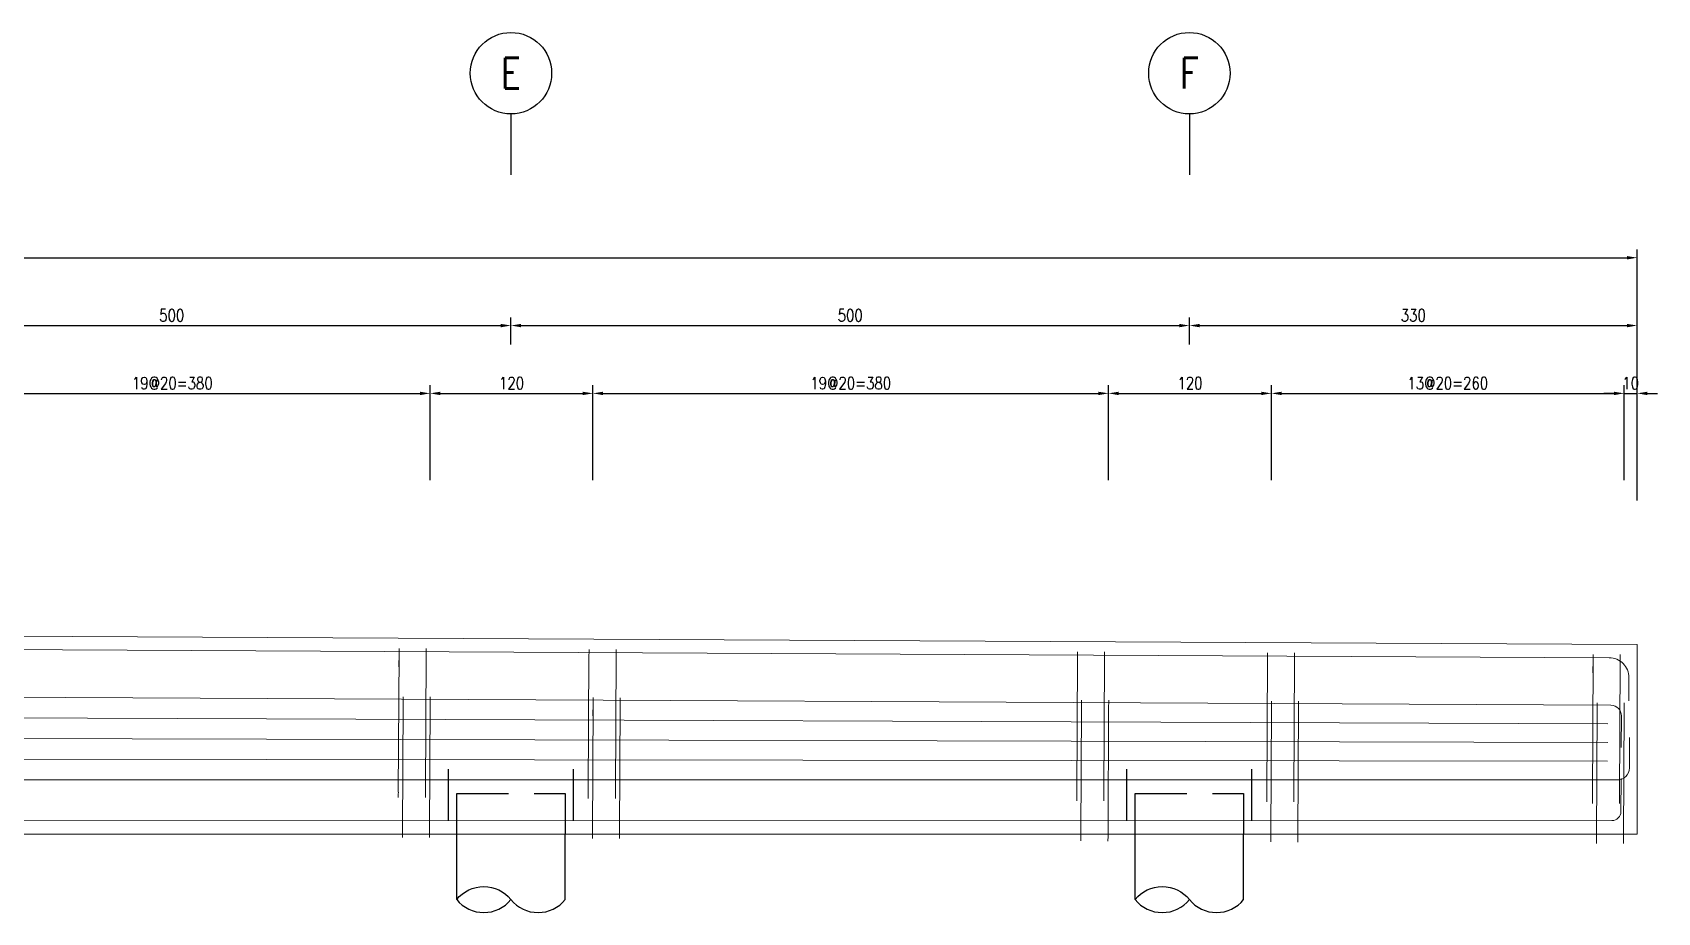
# Model space of a CAD drawing. Extents: x -4754 to 4976, y -19960 to 3841.
# Drawn here: x 1532 to 2730, y -7857 to -7209 of the extents above; entities that cross this region are included whole.
import ezdxf
from ezdxf.enums import TextEntityAlignment as Align

# ---------------------------------------------------------------- set-up
doc = ezdxf.new("R2010")
doc.units = 0
doc.header["$LTSCALE"] = 3
doc.linetypes.add('DASHED', pattern=[19.05, 12.7, -6.35])
doc.layers.get('0').update_dxf_attribs({"linetype": 'CONTINUOUS'})
doc.layers.add('HB_0', color=7, linetype='CONTINUOUS', transparency=0.5)
doc.layers.add('HB_DIM', color=1, linetype='CONTINUOUS')
doc.layers.add('鋼筋', color=3, linetype='CONTINUOUS')
doc.styles.get("Standard").update_dxf_attribs({"font": 'ROMANS.shx', "width": 0.8, "bigfont": 'chineset.shx'})
doc.dimstyles.new('30', dxfattribs={"dimscale": 3, "dimtxt": 3, "dimasz": 2.5, "dimexe": 2, "dimexo": 2, "dimgap": 1, "dimtad": 1, "dimdsep": 46, "dimtxsty": 'Standard', "dimcen": 0, "dimclrd": 256, "dimclre": 256, "dimclrt": 2, "dimadec": 0, "dimazin": 0, "dimtfac": 1, "dimtix": 1, "dimtmove": 2, "dimatfit": 3, "dimfxl": 1, "dimtolj": 1, "dimtzin": 0, "dimarcsym": 0})

# ---------------------------------------------------------------- blocks, each defined once
blk = doc.blocks.new('pile_vertical')
at = {"color": 252, "linetype": 'DASHED'}
for p, q in [((-46, 10), (-46, 50)), ((46, 10), (46, 50))]:
    blk.add_line(p, q, dxfattribs=at)
at = {"linetype": 'Continuous'}
for p, q in [((-40, -48.1), (-40, 0)), ((40, -48.1), (40, 0))]:
    blk.add_line(p, q, dxfattribs=at)
at = {"color": 252, "linetype": 'DASHED'}
blk.add_lwpolyline([(-40, 0), (-40, 30), (40, 30), (40, 0)], dxfattribs=at)
at = {"linetype": 'Continuous'}
for points in [[(-40, -48.1, -0.48), (0, -48.1, 0.48), (40, -48.1, 0.48)], [(-40, -48.1, 0.48), (0, -48.1, 0.48)]]:
    blk.add_lwpolyline(points, format="xyb", dxfattribs=at)
blk = doc.blocks.new('line_guide')
at = {"color": 4, "linetype": 'Continuous'}
blk.add_line((0, 0), (0, -45), dxfattribs=at)
blk.add_circle((0, 30), 30, dxfattribs=at)
at = {"color": 4, "linetype": 'Continuous', "width": 0.8}
blk.add_attdef('A', text='', height=22.5, dxfattribs=at).set_placement((0, 30), align=Align.MIDDLE)
blk = doc.blocks.new('*D278')
at = {"layer": 'HB_DIM', "linetype": 'Continuous', "lineweight": -2}
for p, q in [((1445, -7538.8), (1445, -7468.8)), ((1825, -7538.8), (1825, -7468.8)), ((1452.5, -7474.8), (1817.5, -7474.8))]:
    blk.add_line(p, q, dxfattribs=at)
at = {"layer": 'HB_DIM'}
for points in [[(1452.5, -7473.6), (1452.5, -7476.1), (1445, -7474.8)], [(1817.5, -7476.1), (1817.5, -7473.6), (1825, -7474.8)]]:
    blk.add_solid(points, dxfattribs=at)
at = {"layer": 'HB_DIM', "color": 2, "linetype": 'Continuous', "insert": (1635, -7467.3), "char_height": 9, "attachment_point": 5, "rotation": 0}
blk.add_mtext('\\A1;19@20=380', dxfattribs=at)
blk = doc.blocks.new('*D279')
at = {"layer": 'HB_DIM', "linetype": 'Continuous', "lineweight": -2}
for p, q in [((1825, -7538.8), (1825, -7468.8)), ((1945, -7538.8), (1945, -7468.8)), ((1832.5, -7474.8), (1937.5, -7474.8))]:
    blk.add_line(p, q, dxfattribs=at)
at = {"layer": 'HB_DIM'}
for points in [[(1832.5, -7473.6), (1832.5, -7476.1), (1825, -7474.8)], [(1937.5, -7476.1), (1937.5, -7473.6), (1945, -7474.8)]]:
    blk.add_solid(points, dxfattribs=at)
at = {"layer": 'HB_DIM', "color": 2, "linetype": 'Continuous', "insert": (1885, -7467.3), "char_height": 9, "attachment_point": 5, "rotation": 0}
blk.add_mtext('\\A1;120', dxfattribs=at)
blk = doc.blocks.new('*D280')
at = {"layer": 'HB_DIM', "linetype": 'Continuous', "lineweight": -2}
for p, q in [((1945, -7538.8), (1945, -7468.8)), ((2325, -7538.8), (2325, -7468.8)), ((1952.5, -7474.8), (2317.5, -7474.8))]:
    blk.add_line(p, q, dxfattribs=at)
at = {"layer": 'HB_DIM'}
for points in [[(1952.5, -7473.6), (1952.5, -7476.1), (1945, -7474.8)], [(2317.5, -7476.1), (2317.5, -7473.6), (2325, -7474.8)]]:
    blk.add_solid(points, dxfattribs=at)
at = {"layer": 'HB_DIM', "color": 2, "linetype": 'Continuous', "insert": (2135, -7467.3), "char_height": 9, "attachment_point": 5, "rotation": 0}
blk.add_mtext('\\A1;19@20=380', dxfattribs=at)
blk = doc.blocks.new('*D281')
at = {"layer": 'HB_DIM', "linetype": 'Continuous', "lineweight": -2}
for p, q in [((2325, -7538.8), (2325, -7468.8)), ((2445, -7538.8), (2445, -7468.8)), ((2332.5, -7474.8), (2437.5, -7474.8))]:
    blk.add_line(p, q, dxfattribs=at)
at = {"layer": 'HB_DIM'}
for points in [[(2332.5, -7473.6), (2332.5, -7476.1), (2325, -7474.8)], [(2437.5, -7476.1), (2437.5, -7473.6), (2445, -7474.8)]]:
    blk.add_solid(points, dxfattribs=at)
at = {"layer": 'HB_DIM', "color": 2, "linetype": 'Continuous', "insert": (2385, -7467.3), "char_height": 9, "attachment_point": 5, "rotation": 0}
blk.add_mtext('\\A1;120', dxfattribs=at)
blk = doc.blocks.new('*D282')
at = {"layer": 'HB_DIM', "linetype": 'Continuous', "lineweight": -2}
for p, q in [((2445, -7538.8), (2445, -7468.8)), ((2705, -7538.8), (2705, -7468.8)), ((2452.5, -7474.8), (2697.5, -7474.8))]:
    blk.add_line(p, q, dxfattribs=at)
at = {"layer": 'HB_DIM'}
for points in [[(2452.5, -7473.6), (2452.5, -7476.1), (2445, -7474.8)], [(2697.5, -7476.1), (2697.5, -7473.6), (2705, -7474.8)]]:
    blk.add_solid(points, dxfattribs=at)
at = {"layer": 'HB_DIM', "color": 2, "linetype": 'Continuous', "insert": (2575, -7467.3), "char_height": 9, "attachment_point": 5, "rotation": 0}
blk.add_mtext('\\A1;13@20=260', dxfattribs=at)
blk = doc.blocks.new('*D283')
at = {"layer": 'HB_DIM', "linetype": 'Continuous', "lineweight": -2}
for p, q in [((2705, -7538.8), (2705, -7468.8)), ((2714.6, -7538.8), (2714.6, -7468.8)), ((2697.5, -7474.8), (2690, -7474.8)), ((2705, -7474.8), (2714.6, -7474.8)), ((2722.1, -7474.8), (2729.6, -7474.8))]:
    blk.add_line(p, q, dxfattribs=at)
at = {"layer": 'HB_DIM'}
for points in [[(2697.5, -7476.1), (2697.5, -7473.6), (2705, -7474.8)], [(2722.1, -7473.6), (2722.1, -7476.1), (2714.6, -7474.8)]]:
    blk.add_solid(points, dxfattribs=at)
at = {"layer": 'HB_DIM', "color": 2, "linetype": 'Continuous', "insert": (2709.8, -7467.3), "char_height": 9, "attachment_point": 5, "rotation": 0}
blk.add_mtext('\\A1;10', dxfattribs=at)
blk = doc.blocks.new('*D284')
at = {"layer": 'HB_DIM', "linetype": 'Continuous', "lineweight": -2}
for p, q in [((-265.4, -7538.8), (-265.4, -7368.8)), ((-257.9, -7374.8), (2707.1, -7374.8)), ((2714.6, -7553.8), (2714.6, -7368.8))]:
    blk.add_line(p, q, dxfattribs=at)
at = {"layer": 'HB_DIM'}
for points in [[(-257.9, -7373.6), (-257.9, -7376.1), (-265.4, -7374.8)], [(2707.1, -7376.1), (2707.1, -7373.6), (2714.6, -7374.8)]]:
    blk.add_solid(points, dxfattribs=at)
at = {"layer": 'HB_DIM', "color": 2, "linetype": 'Continuous', "insert": (1224.6, -7367.3), "char_height": 9, "attachment_point": 5, "rotation": 0}
blk.add_mtext('\\A1;2980', dxfattribs=at)
blk = doc.blocks.new('*D289')
at = {"layer": 'HB_DIM', "linetype": 'Continuous', "lineweight": -2}
for p, q in [((1384.6, -7438.8), (1384.6, -7418.8)), ((1392.1, -7424.8), (1877.1, -7424.8)), ((1884.6, -7438.8), (1884.6, -7418.8))]:
    blk.add_line(p, q, dxfattribs=at)
at = {"layer": 'HB_DIM'}
for points in [[(1392.1, -7423.6), (1392.1, -7426.1), (1384.6, -7424.8)], [(1877.1, -7426.1), (1877.1, -7423.6), (1884.6, -7424.8)]]:
    blk.add_solid(points, dxfattribs=at)
at = {"layer": 'HB_DIM', "color": 2, "linetype": 'Continuous', "insert": (1634.6, -7417.3), "char_height": 9, "attachment_point": 5, "rotation": 0}
blk.add_mtext('\\A1;500', dxfattribs=at)
blk = doc.blocks.new('*D290')
at = {"layer": 'HB_DIM', "linetype": 'Continuous', "lineweight": -2}
for p, q in [((1884.6, -7438.8), (1884.6, -7418.8)), ((1892.1, -7424.8), (2377.1, -7424.8)), ((2384.6, -7438.8), (2384.6, -7418.8))]:
    blk.add_line(p, q, dxfattribs=at)
at = {"layer": 'HB_DIM'}
for points in [[(1892.1, -7423.6), (1892.1, -7426.1), (1884.6, -7424.8)], [(2377.1, -7426.1), (2377.1, -7423.6), (2384.6, -7424.8)]]:
    blk.add_solid(points, dxfattribs=at)
at = {"layer": 'HB_DIM', "color": 2, "linetype": 'Continuous', "insert": (2134.6, -7417.3), "char_height": 9, "attachment_point": 5, "rotation": 0}
blk.add_mtext('\\A1;500', dxfattribs=at)
blk = doc.blocks.new('*D291')
at = {"layer": 'HB_DIM', "linetype": 'Continuous', "lineweight": -2}
for p, q in [((2384.6, -7438.8), (2384.6, -7418.8)), ((2392.1, -7424.8), (2707.1, -7424.8)), ((2714.6, -7538.8), (2714.6, -7418.8))]:
    blk.add_line(p, q, dxfattribs=at)
at = {"layer": 'HB_DIM'}
for points in [[(2392.1, -7423.6), (2392.1, -7426.1), (2384.6, -7424.8)], [(2707.1, -7426.1), (2707.1, -7423.6), (2714.6, -7424.8)]]:
    blk.add_solid(points, dxfattribs=at)
at = {"layer": 'HB_DIM', "color": 2, "linetype": 'Continuous', "insert": (2549.6, -7417.3), "char_height": 9, "attachment_point": 5, "rotation": 0}
blk.add_mtext('\\A1;330', dxfattribs=at)

msp = doc.modelspace()

# ---------------------------------------------------------------- linework, layer by layer
at = {"layer": 'HB_0', "lineweight": 5}
msp.add_lwpolyline([(-265.427, -7799.802), (-265.427, -7644.802), (2714.573, -7659.802), (2714.573, -7799.802), (-265.427, -7799.802)], dxfattribs=at)
at = {"layer": '鋼筋', "lineweight": 5}
for p, q in [((-244.987, -7654.905, -84.5), (2694.033, -7669.698, -84.5)), ((-244.987, -7654.905, -68.8), (2694.033, -7669.698, -68.8)), ((-244.987, -7654.905, -53.1), (2694.033, -7669.698, -53.1)), ((-244.987, -7654.905, -37.4), (2694.033, -7669.698, -37.4)), ((-244.987, -7654.905, -21.7), (2694.033, -7669.698, -21.7)), ((-244.987, -7654.905, -6), (2694.033, -7669.698, -6)), ((-244.987, -7654.905, 9.7), (2694.033, -7669.698, 9.7)), ((-244.987, -7654.905, 25.4), (2694.033, -7669.698, 25.4)), ((-244.987, -7654.905, 41.1), (2694.033, -7669.698, 41.1)), ((-244.987, -7654.905, 56.8), (2694.033, -7669.698, 56.8)), ((-244.987, -7654.905, 72.5), (2694.033, -7669.698, 72.5)), ((1802.089, -7666.807, 80.905), (1801.576, -7768.666, 80.905)), ((1801.576, -7768.666, -80.905), (1802.089, -7666.807, -80.905)), ((1802.041, -7676.347, 72.955), (1802.089, -7666.807, 72.955)), ((1802.089, -7666.807, -72.955), (1802.041, -7676.347, -72.955)), ((1822.089, -7666.907, 80.905), (1821.576, -7768.767, 80.905)), ((1821.576, -7768.767, -80.905), (1822.089, -7666.907, -80.905)), ((1822.041, -7676.447, 72.955), (1822.089, -7666.907, 72.955)), ((1822.089, -7666.907, -72.955), (1822.041, -7676.447, -72.955)), ((1942.087, -7667.511, 80.905), (1941.575, -7769.371, 80.905)), ((1941.575, -7769.371, -80.905), (1942.087, -7667.511, -80.905)), ((1942.039, -7677.051, 72.955), (1942.087, -7667.511, 72.955)), ((1942.087, -7667.511, -72.955), (1942.039, -7677.051, -72.955)), ((1962.087, -7667.612, 80.905), (1961.574, -7769.471, 80.905)), ((1961.574, -7769.471, -80.905), (1962.087, -7667.612, -80.905)), ((1962.039, -7677.152, 72.955), (1962.087, -7667.612, 72.955)), ((1962.087, -7667.612, -72.955), (1962.039, -7677.152, -72.955)), ((2302.083, -7669.324, 80.905), (2301.57, -7771.183, 80.905)), ((2301.57, -7771.183, -80.905), (2302.083, -7669.324, -80.905)), ((2302.035, -7678.863, 72.955), (2302.083, -7669.324, 72.955)), ((2302.083, -7669.324, -72.955), (2302.035, -7678.863, -72.955)), ((2322.082, -7669.424, 80.905), (2321.57, -7771.284, 80.905)), ((2321.57, -7771.284, -80.905), (2322.082, -7669.424, -80.905)), ((2322.034, -7678.964, 72.955), (2322.082, -7669.424, 72.955)), ((2322.082, -7669.424, -72.955), (2322.034, -7678.964, -72.955)), ((2442.081, -7670.028, 80.905), (2441.568, -7771.888, 80.905)), ((2441.568, -7771.888, -80.905), (2442.081, -7670.028, -80.905)), ((2442.033, -7679.568, 72.955), (2442.081, -7670.028, 72.955)), ((2442.081, -7670.028, -72.955), (2442.033, -7679.568, -72.955)), ((2462.081, -7670.129, 80.905), (2461.568, -7771.988, 80.905)), ((2461.568, -7771.988, -80.905), (2462.081, -7670.129, -80.905)), ((2462.033, -7679.669, 72.955), (2462.081, -7670.129, 72.955)), ((2462.081, -7670.129, -72.955), (2462.033, -7679.669, -72.955)), ((2682.078, -7671.236, 80.905), (2681.565, -7773.096, 80.905)), ((2681.565, -7773.096, -80.905), (2682.078, -7671.236, -80.905)), ((2682.03, -7680.776, 72.955), (2682.078, -7671.236, 72.955)), ((2682.078, -7671.236, -72.955), (2682.03, -7680.776, -72.955)), ((2702.078, -7671.337, 80.905), (2701.565, -7773.196, 80.905)), ((2701.565, -7773.196, -80.905), (2702.078, -7671.337, -80.905)), ((2702.03, -7680.877, 72.955), (2702.078, -7671.337, 72.955)), ((2702.078, -7671.337, -72.955), (2702.03, -7680.877, -72.955)), ((2708.45, -7684.261, -84.5), (2708.364, -7701.381, -84.5)), ((2708.45, -7684.261, -68.8), (2708.364, -7701.381, -68.8)), ((2708.45, -7684.261, -53.1), (2708.364, -7701.381, -53.1)), ((2708.45, -7684.261, -37.4), (2708.364, -7701.381, -37.4)), ((2708.45, -7684.261, -21.7), (2708.364, -7701.381, -21.7)), ((2708.45, -7684.261, -6), (2708.364, -7701.381, -6)), ((2708.45, -7684.261, 9.7), (2708.364, -7701.381, 9.7)), ((2708.45, -7684.261, 25.4), (2708.364, -7701.381, 25.4)), ((2708.45, -7684.261, 41.1), (2708.364, -7701.381, 41.1)), ((2708.45, -7684.261, 56.8), (2708.364, -7701.381, 56.8)), ((2708.45, -7684.261, 72.5), (2708.364, -7701.381, 72.5)), ((-245.103, -7689.902, -84.5), (2695.282, -7704.703, -84.5)), ((-245.103, -7689.902, -67.6), (2695.282, -7704.703, -67.6)), ((-245.103, -7689.902, -50.7), (2695.282, -7704.703, -50.7)), ((-245.103, -7689.902, -33.8), (2695.282, -7704.703, -33.8)), ((-245.103, -7689.902, -16.9), (2695.282, -7704.703, -16.9)), ((-245.103, -7689.902), (2695.282, -7704.703)), ((-245.103, -7689.902, 16.9), (2695.282, -7704.703, 16.9)), ((-245.103, -7689.902, 33.8), (2695.282, -7704.703, 33.8)), ((-245.103, -7689.902, 50.7), (2695.282, -7704.703, 50.7)), ((-245.103, -7689.902, 67.6), (2695.282, -7704.703, 67.6)), ((-245.103, -7689.902, 84.5), (2695.282, -7704.703, 84.5)), ((-242.961, -7707.406, -84.5), (2692.983, -7718.449, -84.5)), ((-242.961, -7707.406, 84.5), (2692.983, -7718.449, 84.5)), ((1805.09, -7702.354, 86.405), (1804.608, -7798.212, 86.405)), ((1804.608, -7798.212, -86.405), (1805.09, -7702.354, -86.405)), ((1805.042, -7711.894, 78.455), (1805.09, -7702.354, 78.455)), ((1805.09, -7702.354, -78.455), (1805.042, -7711.894, -78.455)), ((1825.09, -7702.455, 86.405), (1824.607, -7798.312, 86.405)), ((1824.607, -7798.312, -86.405), (1825.09, -7702.455, -86.405)), ((1825.042, -7711.995, 78.455), (1825.09, -7702.455, 78.455)), ((1825.09, -7702.455, -78.455), (1825.042, -7711.995, -78.455)), ((1945.088, -7703.059, 86.405), (1944.606, -7798.916, 86.405)), ((1944.606, -7798.916, -86.405), (1945.088, -7703.059, -86.405)), ((1945.04, -7712.599, 78.455), (1945.088, -7703.059, 78.455)), ((1945.088, -7703.059, -78.455), (1945.04, -7712.599, -78.455)), ((1965.088, -7703.159, 86.405), (1964.606, -7799.017, 86.405)), ((1964.606, -7799.017, -86.405), (1965.088, -7703.159, -86.405)), ((1965.04, -7712.699, 78.455), (1965.088, -7703.159, 78.455)), ((1965.088, -7703.159, -78.455), (1965.04, -7712.699, -78.455)), ((2305.084, -7704.871, 86.405), (2304.601, -7800.728, 86.405)), ((2304.601, -7800.728, -86.405), (2305.084, -7704.871, -86.405)), ((2305.036, -7714.411, 78.455), (2305.084, -7704.871, 78.455)), ((2305.084, -7704.871, -78.455), (2305.036, -7714.411, -78.455)), ((2325.084, -7704.971, 86.405), (2324.601, -7800.829, 86.405)), ((2324.601, -7800.829, -86.405), (2325.084, -7704.971, -86.405)), ((2325.036, -7714.511, 78.455), (2325.084, -7704.971, 78.455)), ((2325.084, -7704.971, -78.455), (2325.036, -7714.511, -78.455)), ((2445.082, -7705.575, 86.405), (2444.6, -7801.433, 86.405)), ((2444.6, -7801.433, -86.405), (2445.082, -7705.575, -86.405)), ((2445.034, -7715.115, 78.455), (2445.082, -7705.575, 78.455)), ((2445.082, -7705.575, -78.455), (2445.034, -7715.115, -78.455)), ((2465.082, -7705.676, 86.405), (2464.599, -7801.534, 86.405)), ((2464.599, -7801.534, -86.405), (2465.082, -7705.676, -86.405)), ((2465.034, -7715.216, 78.455), (2465.082, -7705.676, 78.455)), ((2465.082, -7705.676, -78.455), (2465.034, -7715.216, -78.455)), ((2685.079, -7706.784, 86.405), (2684.596, -7802.641, 86.405)), ((2684.596, -7802.641, -86.405), (2685.079, -7706.784, -86.405)), ((2685.031, -7716.323, 78.455), (2685.079, -7706.784, 78.455)), ((2685.079, -7706.784, -78.455), (2685.031, -7716.323, -78.455)), ((2703.013, -7712.512, -84.5), (2702.895, -7735.852, -84.5)), ((2703.013, -7712.512, -67.6), (2702.895, -7735.852, -67.6)), ((2703.013, -7712.512, -50.7), (2702.895, -7735.852, -50.7)), ((2703.013, -7712.512, -33.8), (2702.895, -7735.852, -33.8)), ((2703.013, -7712.512, -16.9), (2702.895, -7735.852, -16.9)), ((2703.013, -7712.512), (2702.895, -7735.852)), ((2703.013, -7712.512, 16.9), (2702.895, -7735.852, 16.9)), ((2703.013, -7712.512, 33.8), (2702.895, -7735.852, 33.8)), ((2703.013, -7712.512, 50.7), (2702.895, -7735.852, 50.7)), ((2703.013, -7712.512, 67.6), (2702.895, -7735.852, 67.6)), ((2703.013, -7712.512, 84.5), (2702.895, -7735.852, 84.5)), ((2705.079, -7706.884, 86.405), (2704.596, -7802.742, 86.405)), ((2704.596, -7802.742, -86.405), (2705.079, -7706.884, -86.405)), ((2705.031, -7716.424, 78.455), (2705.079, -7706.884, 78.455)), ((2705.079, -7706.884, -78.455), (2705.031, -7716.424, -78.455)), ((-243.049, -7724.898, -84.5), (2692.906, -7732.206, -84.5)), ((-243.049, -7724.898, 84.5), (2692.906, -7732.206, 84.5)), ((2708.819, -7750.927, -84.5), (2708.932, -7728.502, -84.5)), ((2708.819, -7750.927, -67.6), (2708.932, -7728.502, -67.6)), ((2708.819, -7750.927, -50.7), (2708.932, -7728.502, -50.7)), ((2708.819, -7750.927, -33.8), (2708.932, -7728.502, -33.8)), ((2708.819, -7750.927, -16.9), (2708.932, -7728.502, -16.9)), ((2708.819, -7750.927), (2708.932, -7728.502)), ((2708.819, -7750.927, 16.9), (2708.932, -7728.502, 16.9)), ((2708.819, -7750.927, 33.8), (2708.932, -7728.502, 33.8)), ((2708.819, -7750.927, 50.7), (2708.932, -7728.502, 50.7)), ((2708.819, -7750.927, 67.6), (2708.932, -7728.502, 67.6)), ((2708.819, -7750.927, 84.5), (2708.932, -7728.502, 84.5)), ((-243.137, -7742.39, -84.5), (2692.825, -7745.964, -84.5)), ((-243.137, -7742.39, 84.5), (2692.825, -7745.964, 84.5)), ((-250.29, -7759.832, -84.5), (2699.93, -7759.772, -84.5)), ((-250.29, -7759.832, -67.6), (2699.93, -7759.772, -67.6)), ((-250.29, -7759.832, -50.7), (2699.93, -7759.772, -50.7)), ((-250.29, -7759.832, -33.8), (2699.93, -7759.772, -33.8)), ((-250.29, -7759.832, -16.9), (2699.93, -7759.772, -16.9)), ((-250.29, -7759.832), (2699.93, -7759.772)), ((-250.29, -7759.832, 16.9), (2699.93, -7759.772, 16.9)), ((-250.29, -7759.832, 33.8), (2699.93, -7759.772, 33.8)), ((-250.29, -7759.832, 50.7), (2699.93, -7759.772, 50.7)), ((-250.29, -7759.832, 67.6), (2699.93, -7759.772, 67.6)), ((-250.29, -7759.832, 84.5), (2699.93, -7759.772, 84.5)), ((2702.657, -7783.09, -84.5), (2702.78, -7758.787, -84.5)), ((2702.657, -7783.09, -67.6), (2702.78, -7758.787, -67.6)), ((2702.657, -7783.09, -50.7), (2702.78, -7758.787, -50.7)), ((2702.657, -7783.09, -33.8), (2702.78, -7758.787, -33.8)), ((2702.657, -7783.09, -16.9), (2702.78, -7758.787, -16.9)), ((2702.657, -7783.09), (2702.78, -7758.787)), ((2702.657, -7783.09, 16.9), (2702.78, -7758.787, 16.9)), ((2702.657, -7783.09, 33.8), (2702.78, -7758.787, 33.8)), ((2702.657, -7783.09, 50.7), (2702.78, -7758.787, 50.7)), ((2702.657, -7783.09, 67.6), (2702.78, -7758.787, 67.6)), ((2702.657, -7783.09, 84.5), (2702.78, -7758.787, 84.5)), ((1801.556, -7772.641, 76.93), (1801.556, -7772.641, -76.93)), ((1821.556, -7772.742, 76.93), (1821.556, -7772.742, -76.93)), ((1941.555, -7773.346, 76.93), (1941.555, -7773.346, -76.93)), ((1961.554, -7773.446, 76.93), (1961.554, -7773.446, -76.93)), ((2301.55, -7775.158, 76.93), (2301.55, -7775.158, -76.93)), ((2321.55, -7775.258, 76.93), (2321.55, -7775.258, -76.93)), ((2441.548, -7775.862, 76.93), (2441.548, -7775.862, -76.93)), ((2461.548, -7775.963, 76.93), (2461.548, -7775.963, -76.93)), ((2681.545, -7777.071, 76.93), (2681.545, -7777.071, -76.93)), ((2701.545, -7777.171, 76.93), (2701.545, -7777.171, -76.93)), ((-246.657, -7789.862, -84.5), (2695.973, -7789.742, -84.5)), ((-246.657, -7789.862, -67.6), (2695.973, -7789.742, -67.6)), ((-246.657, -7789.862, -50.7), (2695.973, -7789.742, -50.7)), ((-246.657, -7789.862, -33.8), (2695.973, -7789.742, -33.8)), ((-246.657, -7789.862, -16.9), (2695.973, -7789.742, -16.9)), ((-246.657, -7789.862), (2695.973, -7789.742)), ((-246.657, -7789.862, 16.9), (2695.973, -7789.742, 16.9)), ((-246.657, -7789.862, 33.8), (2695.973, -7789.742, 33.8)), ((-246.657, -7789.862, 50.7), (2695.973, -7789.742, 50.7)), ((-246.657, -7789.862, 67.6), (2695.973, -7789.742, 67.6)), ((-246.657, -7789.862, 84.5), (2695.973, -7789.742, 84.5)), ((1804.588, -7802.187, 82.43), (1804.588, -7802.187, -82.43)), ((1824.587, -7802.287, 82.43), (1824.587, -7802.287, -82.43)), ((1944.586, -7802.891, 82.43), (1944.586, -7802.891, -82.43)), ((1964.586, -7802.992, 82.43), (1964.586, -7802.992, -82.43)), ((2304.581, -7804.703, 82.43), (2304.581, -7804.703, -82.43)), ((2324.581, -7804.804, 82.43), (2324.581, -7804.804, -82.43)), ((2444.579, -7805.408, 82.43), (2444.579, -7805.408, -82.43)), ((2464.579, -7805.509, 82.43), (2464.579, -7805.509, -82.43)), ((2684.576, -7806.616, 82.43), (2684.576, -7806.616, -82.43)), ((2704.576, -7806.717, 82.43), (2704.576, -7806.717, -82.43))]:
    msp.add_line(p, q, dxfattribs=at)
at = {"layer": '鋼筋', "lineweight": 5, "extrusion": (0.999987, -0.005033, 0)}
for centre, start, end in [((-7657.639, 76.93, 1840.657), 270, 90), ((-7657.639, -76.93, 1840.657), 270, 90), ((-7657.639, 76.93, 1860.657), 270, 90), ((-7657.639, -76.93, 1860.657), 270, 90), ((-7657.639, 76.93, 1980.657), 270, 90), ((-7657.639, -76.93, 1980.657), 270, 90), ((-7657.639, 76.93, 2000.657), 270, 90), ((-7657.639, -76.93, 2000.657), 270, 90), ((-7657.639, 76.93, 2340.657), 270, 90), ((-7657.639, -76.93, 2340.657), 270, 90), ((-7657.639, 76.93, 2360.657), 270, 90), ((-7657.639, -76.93, 2360.657), 270, 90), ((-7657.639, 76.93, 2480.657), 270, 90), ((-7657.639, -76.93, 2480.657), 270, 90), ((-7657.639, 76.93, 2500.657), 270, 90), ((-7657.639, -76.93, 2500.657), 270, 90), ((-7657.639, 76.93, 2720.657), 270, 90), ((-7657.639, -76.93, 2720.657), 270, 90), ((-7657.639, 76.93, 2740.657), 270, 90), ((-7657.639, -76.93, 2740.657), 270, 90), ((-7693.171, 82.43, 1843.837), 270, 90), ((-7693.171, -82.43, 1843.837), 270, 90), ((-7693.171, 82.43, 1863.837), 270, 90), ((-7693.171, -82.43, 1863.837), 270, 90), ((-7693.171, 82.43, 1983.837), 270, 90), ((-7693.171, -82.43, 1983.837), 270, 90), ((-7693.171, 82.43, 2003.837), 270, 90), ((-7693.171, -82.43, 2003.837), 270, 90), ((-7693.171, 82.43, 2343.837), 270, 90), ((-7693.171, -82.43, 2343.837), 270, 90), ((-7693.171, 82.43, 2363.837), 270, 90), ((-7693.171, -82.43, 2363.837), 270, 90), ((-7693.171, 82.43, 2483.837), 270, 90), ((-7693.171, -82.43, 2483.837), 270, 90), ((-7693.171, 82.43, 2503.837), 270, 90), ((-7693.171, -82.43, 2503.837), 270, 90), ((-7693.171, 82.43, 2723.837), 270, 90), ((-7693.171, -82.43, 2723.837), 270, 90), ((-7693.171, 82.43, 2743.837), 270, 90), ((-7693.171, -82.43, 2743.837), 270, 90), ((-7759.499, 76.93, 1840.657), 90, 180), ((-7759.499, -76.93, 1840.657), 180, 270), ((-7759.499, 76.93, 1860.657), 90, 180), ((-7759.499, -76.93, 1860.657), 180, 270), ((-7759.499, 76.93, 1980.657), 90, 180), ((-7759.499, -76.93, 1980.657), 180, 270), ((-7759.499, 76.93, 2000.657), 90, 180), ((-7759.499, -76.93, 2000.657), 180, 270), ((-7759.499, 76.93, 2340.657), 90, 180), ((-7759.499, -76.93, 2340.657), 180, 270), ((-7759.499, 76.93, 2360.657), 90, 180), ((-7759.499, -76.93, 2360.657), 180, 270), ((-7759.499, 76.93, 2480.657), 90, 180), ((-7759.499, -76.93, 2480.657), 180, 270), ((-7759.499, 76.93, 2500.657), 90, 180), ((-7759.499, -76.93, 2500.657), 180, 270), ((-7759.499, 76.93, 2720.657), 90, 180), ((-7759.499, -76.93, 2720.657), 180, 270), ((-7759.499, 76.93, 2740.657), 90, 180), ((-7759.499, -76.93, 2740.657), 180, 270), ((-7789.029, 82.43, 1843.837), 90, 180), ((-7789.029, -82.43, 1843.837), 180, 270), ((-7789.029, 82.43, 1863.837), 90, 180), ((-7789.029, -82.43, 1863.837), 180, 270), ((-7789.029, 82.43, 1983.837), 90, 180), ((-7789.029, -82.43, 1983.837), 180, 270), ((-7789.029, 82.43, 2003.837), 90, 180), ((-7789.029, -82.43, 2003.837), 180, 270), ((-7789.029, 82.43, 2343.837), 90, 180), ((-7789.029, -82.43, 2343.837), 180, 270), ((-7789.029, 82.43, 2363.837), 90, 180), ((-7789.029, -82.43, 2363.837), 180, 270), ((-7789.029, 82.43, 2483.837), 90, 180), ((-7789.029, -82.43, 2483.837), 180, 270), ((-7789.029, 82.43, 2503.837), 90, 180), ((-7789.029, -82.43, 2503.837), 180, 270), ((-7789.029, 82.43, 2723.837), 90, 180), ((-7789.029, -82.43, 2723.837), 180, 270), ((-7789.029, 82.43, 2743.837), 90, 180), ((-7789.029, -82.43, 2743.837), 180, 270)]:
    msp.add_arc(centre, 3.975, start, end, dxfattribs=at)
at = {"layer": '鋼筋', "lineweight": 5, "extrusion": (0, 0, -1)}
for centre, radius, start in [((-2693.96, -7684.188, 84.5), 14.49, 90.288399), ((-2693.96, -7684.188, 68.8), 14.49, 90.288399), ((-2693.96, -7684.188, 53.1), 14.49, 90.288399), ((-2693.96, -7684.188, 37.4), 14.49, 90.288399), ((-2693.96, -7684.188, 21.7), 14.49, 90.288399), ((-2693.96, -7684.188, 6), 14.49, 90.288399), ((-2693.96, -7684.188, -9.7), 14.49, 90.288399), ((-2693.96, -7684.188, -25.4), 14.49, 90.288399), ((-2693.96, -7684.188, -41.1), 14.49, 90.288399), ((-2693.96, -7684.188, -56.8), 14.49, 90.288399), ((-2693.96, -7684.188, -72.5), 14.49, 90.288399), ((-2695.243, -7712.473, 84.5), 7.77, 90.288403), ((-2695.243, -7712.473, 67.6), 7.77, 90.288403), ((-2695.243, -7712.473, 50.7), 7.77, 90.288403), ((-2695.243, -7712.473, 33.8), 7.77, 90.288403), ((-2695.243, -7712.473, 16.9), 7.77, 90.288403), ((-2695.243, -7712.473), 7.77, 90.288403), ((-2695.243, -7712.473, -16.9), 7.77, 90.288403), ((-2695.243, -7712.473, -33.8), 7.77, 90.288403), ((-2695.243, -7712.473, -50.7), 7.77, 90.288403), ((-2695.243, -7712.473, -67.6), 7.77, 90.288403), ((-2695.243, -7712.473, -84.5), 7.77, 90.288403)]:
    msp.add_arc(centre, radius, start, 180.288399, dxfattribs=at)
at = {"layer": '鋼筋', "lineweight": 5}
for centre, radius, start in [((2699.929, -7750.882, -84.5), 8.89, 270.001166), ((2699.929, -7750.882, -67.6), 8.89, 270.001166), ((2699.929, -7750.882, -50.7), 8.89, 270.001166), ((2699.929, -7750.882, -33.8), 8.89, 270.001166), ((2699.929, -7750.882, -16.9), 8.89, 270.001166), ((2699.929, -7750.882), 8.89, 270.001166), ((2699.929, -7750.882, 16.9), 8.89, 270.001166), ((2699.929, -7750.882, 33.8), 8.89, 270.001166), ((2699.929, -7750.882, 50.7), 8.89, 270.001166), ((2699.929, -7750.882, 67.6), 8.89, 270.001166), ((2699.929, -7750.882, 84.5), 8.89, 270.001166), ((2695.972, -7783.057, -84.5), 6.685, 270.002342), ((2695.972, -7783.057, -67.6), 6.685, 270.002342), ((2695.972, -7783.057, -50.7), 6.685, 270.002342), ((2695.972, -7783.057, -33.8), 6.685, 270.002342), ((2695.972, -7783.057, -16.9), 6.685, 270.002342), ((2695.972, -7783.057), 6.685, 270.002342), ((2695.972, -7783.057, 16.9), 6.685, 270.002342), ((2695.972, -7783.057, 33.8), 6.685, 270.002342), ((2695.972, -7783.057, 50.7), 6.685, 270.002342), ((2695.972, -7783.057, 67.6), 6.685, 270.002342), ((2695.972, -7783.057, 84.5), 6.685, 270.002342)]:
    msp.add_arc(centre, radius, start, 359.711601, dxfattribs=at)

# ---------------------------------------------------------------- block references
at = {"layer": 'HB_0', "linetype": 'Continuous'}
for p, values in [((1884.573, -7268.802), {'A': 'E'}), ((2384.573, -7268.802), {'A': 'F'})]:
    msp.add_blockref('line_guide', p, dxfattribs=at).add_auto_attribs(values)
for p in [(1884.573, -7799.802), (2384.573, -7799.802)]:
    msp.add_blockref('pile_vertical', p, dxfattribs=at)

# ---------------------------------------------------------------- dimensions: what is measured, and where the dimension line sits
at = {"layer": 'HB_DIM', "linetype": 'Continuous'}
for base, p1, p2, picture, middle in [((2714.573, -7374.802), (-265.427, -7544.802), (2714.573, -7559.802), '*D284', (1224.573, -7367.302)), ((1884.573, -7424.802), (1384.573, -7444.802, 1555.5), (1884.573, -7444.802, 2055.5), '*D289', (1634.573, -7417.302)), ((2384.573, -7424.802), (1884.573, -7444.802, 2055.5), (2384.573, -7444.802, 2555.5), '*D290', (2134.573, -7417.302)), ((2714.573, -7424.802), (2384.573, -7444.802, 2555.5), (2714.573, -7544.802), '*D291', (2549.573, -7417.302)), ((1945.04, -7474.802), (1825.042, -7544.802, 78.455), (1945.04, -7544.802, 78.455), '*D279', (1885.041, -7467.302)), ((2445.034, -7474.802), (2325.036, -7544.802, 78.455), (2445.034, -7544.802, 78.455), '*D281', (2385.035, -7467.302)), ((2714.573, -7474.802), (2705.031, -7544.802, 78.455), (2714.573, -7544.802), '*D283', (2709.802, -7467.302))]:
    dim = msp.add_linear_dim(base=base, p1=p1, p2=p2, angle=0, dimstyle='30', override={"dimdec": 0, "dimpost": '<>'}, dxfattribs=at)
    dim.commit()
    dim.dimension.update_dxf_attribs({"geometry": picture, "text_midpoint": middle})
for base, p1, p2, text, picture, middle in [((1825.042, -7474.802), (1445.047, -7544.802, 78.455), (1825.042, -7544.802, 78.455), '19@20=<>', '*D278', (1635.044, -7467.302)), ((2325.036, -7474.802), (1945.04, -7544.802, 78.455), (2325.036, -7544.802, 78.455), '19@20=<>', '*D280', (2135.038, -7467.302)), ((2705.031, -7474.802), (2445.034, -7544.802, 78.455), (2705.031, -7544.802, 78.455), '13@20=<>', '*D282', (2575.032, -7467.302))]:
    dim = msp.add_linear_dim(base=base, p1=p1, p2=p2, angle=0, text=text, dimstyle='30', override={"dimdec": 0, "dimpost": '<>'}, dxfattribs=at)
    dim.commit()
    dim.dimension.update_dxf_attribs({"geometry": picture, "text_midpoint": middle})

doc.saveas('drawing.dxf')
